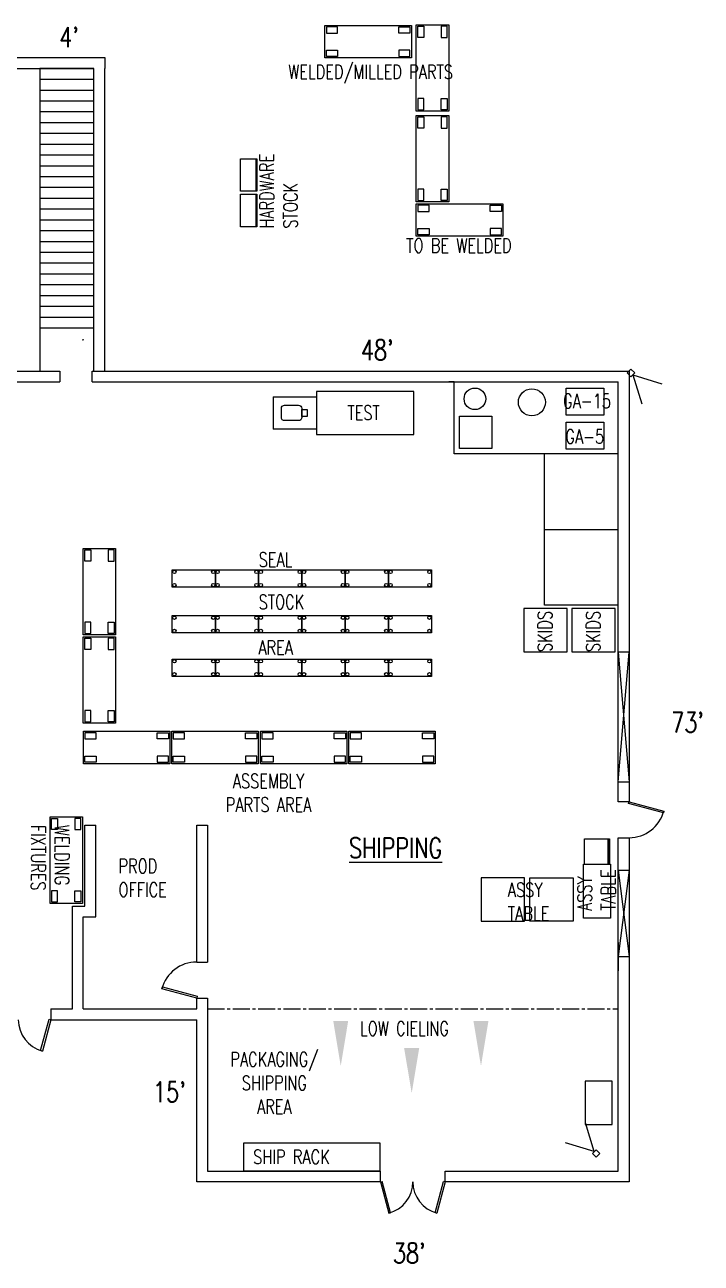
# Model space of a CAD drawing. Extents: x -138 to 2656, y -180 to 1424.
# Drawn here: x 1905 to 2656, y -81 to 1294 of the extents above; entities that cross this region are included whole.
import ezdxf

# ---------------------------------------------------------------- set-up
doc = ezdxf.new("R2010")
doc.units = 0
doc.header["$LTSCALE"] = 0.5
doc.header["$MEASUREMENT"] = 0
doc.linetypes.add('CENTER2', pattern=[1.125, 0.75, -0.125, 0.125, -0.125])
for name, color, linetype in [('CENTER', 3, 'CENTER2'), ('DIMS', 6, 'CONTINUOUS'), ('OBJECT', 5, 'CONTINUOUS')]:
    doc.layers.add(name, color=color, linetype=linetype)
doc.styles.get("Standard").update_dxf_attribs({"font": 'romans.shx', "width": 0.75})

msp = doc.modelspace()

# ---------------------------------------------------------------- linework, layer by layer
at = {"layer": 'CENTER', "ltscale": 50}
msp.add_line((2107.4, 201.2), (2563.4, 201.2), dxfattribs=at)
at = {"layer": 'DIMS', "ltscale": 0.1}
for points in [[(2263.6, 187.8), (2255.3, 137.8), (2247, 187.8)], [(2419.3, 187.8), (2411, 137.8), (2402.6, 187.8)], [(2342.4, 157.6), (2334.1, 107.6), (2325.7, 157.6)]]:
    msp.add_solid(points, dxfattribs=at)
at = {"layer": 'OBJECT'}
for p, q in [((2237.8, 1292.9), (2333.8, 1292.9)), ((2237.8, 1256.9), (2237.8, 1292.9)), ((2333.8, 1292.9), (2333.8, 1256.9)), ((2339.2, 1197.6), (2339.2, 1293.6)), ((2339.2, 1293.6), (2375.2, 1293.6)), ((2375.2, 1293.6), (2375.2, 1197.6)), ((1429.4, 1257.2), (1993.4, 1257.2)), ((1993.4, 1257.2), (1993.4, 1245.2)), ((2333.8, 1256.9), (2237.8, 1256.9)), ((1441.4, 1245.2), (1981.4, 1245.2)), ((1921.4, 1245.2), (1921.4, 909.2)), ((1981.4, 1245.2), (1921.4, 1245.2)), ((1921.4, 1245.2), (1981.4, 1245.2)), ((1981.4, 909.2), (1981.4, 1245.2)), ((1993.4, 909.2), (1993.4, 1245.2)), ((1921.4, 1233.2), (1981.4, 1233.2)), ((1921.4, 1221.2), (1981.4, 1221.2)), ((1921.4, 1209.2), (1981.4, 1209.2)), ((1921.4, 1197.2), (1981.4, 1197.2)), ((2375.2, 1197.6), (2339.2, 1197.6)), ((1921.4, 1185.2), (1981.4, 1185.2)), ((2339.2, 1097), (2339.2, 1193)), ((2339.2, 1193), (2375.2, 1193)), ((2375.2, 1193), (2375.2, 1097)), ((1921.4, 1173.2), (1981.4, 1173.2)), ((1921.4, 1161.2), (1981.4, 1161.2)), ((1921.4, 1149.2), (1981.4, 1149.2)), ((2144.2, 1109), (2144.2, 1145)), ((2144.2, 1145), (2162.2, 1145)), ((2161, 1145), (2161, 1109)), ((2162.2, 1145), (2162.2, 1109)), ((1921.4, 1137.2), (1981.4, 1137.2)), ((1921.4, 1125.2), (1981.4, 1125.2)), ((2162.2, 1127), (2161, 1127)), ((1921.4, 1113.2), (1981.4, 1113.2)), ((1921.4, 1101.2), (1981.4, 1101.2)), ((2162.2, 1109), (2144.2, 1109)), ((2144.2, 1069.5), (2144.2, 1105.5)), ((2144.2, 1105.5), (2162.2, 1105.5)), ((2161, 1105.5), (2161, 1069.5)), ((2162.2, 1105.5), (2162.2, 1069.5)), ((1921.4, 1089.2), (1981.4, 1089.2)), ((2162.2, 1087.5), (2161, 1087.5)), ((2375.2, 1097), (2339.2, 1097)), ((2339.2, 1094.8), (2435.2, 1094.8)), ((2339.2, 1058.8), (2339.2, 1094.8)), ((2435.2, 1094.8), (2435.2, 1058.8)), ((1921.4, 1077.2), (1981.4, 1077.2)), ((1921.4, 1065.2), (1981.4, 1065.2)), ((2162.2, 1069.5), (2144.2, 1069.5)), ((2435.2, 1058.8), (2339.2, 1058.8)), ((1921.4, 1053.2), (1981.4, 1053.2)), ((1921.4, 1041.2), (1981.4, 1041.2)), ((1921.4, 1029.2), (1981.4, 1029.2)), ((1921.4, 1017.2), (1981.4, 1017.2)), ((1921.4, 1005.2), (1981.4, 1005.2)), ((1921.4, 993.2), (1981.4, 993.2)), ((1921.4, 981.2), (1981.4, 981.2)), ((1921.4, 969.2), (1981.4, 969.2)), ((1921.4, 957.2), (1981.4, 957.2)), ((1970.1, 943.9), (1968.2, 943.4)), ((1441.4, 909.2), (1943.4, 909.2)), ((1943.4, 909.2), (1943.4, 897.2)), ((1979.4, 897.2), (1979.4, 909.2)), ((1979.4, 909.2), (2575.4, 909.2)), ((2575.4, 909.2), (2575.4, 431.2)), ((1693.4, 897.2), (1943.4, 897.2)), ((1979.4, 897.2), (2563.4, 897.2)), ((2381.4, 897.2), (2375.4, 897.2)), ((2381.4, 817.2), (2381.4, 897.2)), ((2563.4, 431.2), (2563.4, 897.2)), ((2579.7, 904.9), (2589.5, 873)), ((2579.7, 904.9), (2611.6, 895.1)), ((2180.3, 880.7), (2180.3, 844.7)), ((2180.3, 880.7), (2228.3, 880.7)), ((2336.3, 886.7), (2228.3, 886.7)), ((2228.3, 886.7), (2228.3, 838.7)), ((2228.3, 880.7), (2228.3, 844.7)), ((2336.3, 838.7), (2336.3, 886.7)), ((2505.5, 860.4), (2505.5, 890.4)), ((2505.5, 890.4), (2547.5, 890.4)), ((2547.5, 890.4), (2547.5, 860.4)), ((2387, 859.3), (2423, 859.3)), ((2387, 823.3), (2387, 859.3)), ((2423, 859.3), (2423, 823.3)), ((2547.5, 860.4), (2505.5, 860.4)), ((2505.5, 852.5), (2547.5, 852.5)), ((2505.5, 822.5), (2505.5, 852.5)), ((2547.5, 852.5), (2547.5, 822.5)), ((2228.3, 844.7), (2180.3, 844.7)), ((2228.3, 838.7), (2336.3, 838.7)), ((2563.4, 817.2), (2381.4, 817.2)), ((2423, 823.3), (2387, 823.3)), ((2481.4, 649.2), (2481.4, 817.2)), ((2547.5, 822.5), (2505.5, 822.5)), ((1969.4, 616.3), (1969.4, 712.3)), ((1969.4, 712.3), (2005.4, 712.3)), ((2005.4, 712.3), (2005.4, 616.3)), ((2068.2, 688.5), (2116.2, 688.5)), ((2068.2, 669.3), (2068.2, 688.5)), ((2116.2, 688.5), (2164.2, 688.5)), ((2116.2, 669.3), (2116.2, 688.5)), ((2116.2, 688.5), (2116.2, 669.3)), ((2164.2, 688.5), (2212.2, 688.5)), ((2164.2, 669.3), (2164.2, 688.5)), ((2164.2, 688.5), (2164.2, 669.3)), ((2212.2, 688.5), (2260.2, 688.5)), ((2212.2, 669.3), (2212.2, 688.5)), ((2212.2, 688.5), (2212.2, 669.3)), ((2260.2, 688.5), (2308.2, 688.5)), ((2260.2, 669.3), (2260.2, 688.5)), ((2260.2, 688.5), (2260.2, 669.3)), ((2308.2, 688.5), (2308.2, 669.3)), ((2308.2, 669.3), (2308.2, 688.5)), ((2308.2, 688.5), (2356.2, 688.5)), ((2356.2, 688.5), (2356.2, 669.3)), ((2116.2, 669.3), (2068.2, 669.3)), ((2164.2, 669.3), (2116.2, 669.3)), ((2212.2, 669.3), (2164.2, 669.3)), ((2260.2, 669.3), (2212.2, 669.3)), ((2308.2, 669.3), (2260.2, 669.3)), ((2356.2, 669.3), (2308.2, 669.3)), ((2563.4, 649.2), (2481.4, 649.2)), ((2068.2, 637.7), (2116.2, 637.7)), ((2068.2, 618.5), (2068.2, 637.7)), ((2116.2, 637.7), (2164.2, 637.7)), ((2116.2, 618.5), (2116.2, 637.7)), ((2116.2, 618.5), (2116.2, 637.7)), ((2116.2, 637.7), (2116.2, 618.5)), ((2164.2, 637.7), (2212.2, 637.7)), ((2164.2, 618.5), (2164.2, 637.7)), ((2164.2, 618.5), (2164.2, 637.7)), ((2164.2, 637.7), (2164.2, 618.5)), ((2212.2, 637.7), (2260.2, 637.7)), ((2212.2, 618.5), (2212.2, 637.7)), ((2212.2, 637.7), (2212.2, 618.5)), ((2260.2, 637.7), (2308.2, 637.7)), ((2260.2, 618.5), (2260.2, 637.7)), ((2260.2, 637.7), (2260.2, 618.5)), ((2308.2, 637.7), (2308.2, 618.5)), ((2308.2, 618.5), (2308.2, 637.7)), ((2308.2, 637.7), (2356.2, 637.7)), ((2356.2, 637.7), (2356.2, 618.5)), ((2506.6, 645.5), (2458.6, 645.5)), ((2458.6, 645.5), (2458.6, 597.5)), ((2506.6, 597.5), (2506.6, 645.5)), ((2512, 645.5), (2512, 597.5)), ((2560, 645.5), (2512, 645.5)), ((2560, 597.5), (2560, 645.5)), ((2005.4, 616.3), (1969.4, 616.3)), ((1969.4, 518.3), (1969.4, 614.3)), ((1969.4, 614.3), (2005.4, 614.3)), ((2005.4, 614.3), (2005.4, 518.3)), ((2116.2, 618.5), (2068.2, 618.5)), ((2164.2, 618.5), (2116.2, 618.5)), ((2212.2, 618.5), (2164.2, 618.5)), ((2260.2, 618.5), (2212.2, 618.5)), ((2308.2, 618.5), (2260.2, 618.5)), ((2356.2, 618.5), (2308.2, 618.5)), ((2458.6, 597.5), (2506.6, 597.5)), ((2512, 597.5), (2560, 597.5)), ((2575.4, 597.2), (2563.4, 597.2)), ((2563.4, 597.2), (2575.4, 453.2)), ((2563.4, 453.2), (2575.4, 597.2)), ((2068.2, 589.5), (2116.2, 589.5)), ((2068.2, 570.3), (2068.2, 589.5)), ((2116.2, 589.5), (2164.2, 589.5)), ((2116.2, 570.3), (2116.2, 589.5)), ((2116.2, 570.3), (2116.2, 589.5)), ((2116.2, 589.5), (2116.2, 570.3)), ((2164.2, 589.5), (2212.2, 589.5)), ((2164.2, 570.3), (2164.2, 589.5)), ((2164.2, 570.3), (2164.2, 589.5)), ((2164.2, 589.5), (2164.2, 570.3)), ((2212.2, 589.5), (2260.2, 589.5)), ((2212.2, 570.3), (2212.2, 589.5)), ((2212.2, 589.5), (2212.2, 570.3)), ((2260.2, 589.5), (2308.2, 589.5)), ((2260.2, 570.3), (2260.2, 589.5)), ((2260.2, 589.5), (2260.2, 570.3)), ((2308.2, 589.5), (2308.2, 570.3)), ((2308.2, 570.3), (2308.2, 589.5)), ((2308.2, 589.5), (2356.2, 589.5)), ((2356.2, 589.5), (2356.2, 570.3)), ((2116.2, 570.3), (2068.2, 570.3)), ((2164.2, 570.3), (2116.2, 570.3)), ((2212.2, 570.3), (2164.2, 570.3)), ((2260.2, 570.3), (2212.2, 570.3)), ((2308.2, 570.3), (2260.2, 570.3)), ((2356.2, 570.3), (2308.2, 570.3)), ((2005.4, 518.3), (1969.4, 518.3)), ((1969.7, 509.3), (2065.7, 509.3)), ((1969.7, 473.3), (1969.7, 509.3)), ((2065.7, 509.3), (2065.7, 473.3)), ((2067.7, 509.3), (2163.7, 509.3)), ((2067.7, 473.3), (2067.7, 509.3)), ((2163.7, 509.3), (2163.7, 473.3)), ((2166.2, 509.3), (2262.2, 509.3)), ((2166.2, 473.3), (2166.2, 509.3)), ((2262.2, 509.3), (2262.2, 473.3)), ((2264.2, 509.3), (2360.2, 509.3)), ((2264.2, 473.3), (2264.2, 509.3)), ((2360.2, 509.3), (2360.2, 473.3)), ((2065.7, 473.3), (1969.7, 473.3)), ((2163.7, 473.3), (2067.7, 473.3)), ((2262.2, 473.3), (2166.2, 473.3)), ((2360.2, 473.3), (2264.2, 473.3)), ((2563.4, 453.2), (2575.4, 453.2)), ((2575.4, 431.2), (2563.4, 431.2)), ((2574.9, 429), (2575.4, 431.2)), ((2613.5, 418.7), (2574.9, 429)), ((2575.4, 431.2), (2614.1, 420.8)), ((1932.6, 414.3), (1968.6, 414.3)), ((1932.6, 318.3), (1932.6, 414.3)), ((1968.6, 414.3), (1968.6, 318.3)), ((2614.1, 420.8), (2613.5, 418.7)), ((1971.4, 315.2), (1971.4, 405.2)), ((1971.4, 405.2), (1983.4, 405.2)), ((1983.4, 303.2), (1983.4, 405.2)), ((2095.4, 253.2), (2095.4, 405.2)), ((2095.4, 405.2), (2107.4, 405.2)), ((2107.4, 405.2), (2107.4, 253.2)), ((2525.8, 362), (2525.8, 390)), ((2525.8, 390), (2553.8, 390)), ((2551.8, 390), (2551.8, 362)), ((2552.8, 390), (2552.8, 362)), ((2553.8, 390), (2553.8, 362)), ((2563.4, 21.2), (2563.4, 391.2)), ((2563.4, 391.2), (2575.4, 391.2)), ((2575.4, 391.2), (2575.4, 9.2)), ((2524.8, 362), (2554.8, 362)), ((2524.8, 302), (2524.8, 362)), ((2525.8, 362), (2553.8, 362)), ((2554.8, 362), (2554.8, 302)), ((2459.2, 346.7), (2411.2, 346.7)), ((2411.2, 346.7), (2411.2, 298.7)), ((2459.2, 298.7), (2459.2, 346.7)), ((2465.2, 298.7), (2465.2, 346.7)), ((2465.2, 346.7), (2513.2, 346.7)), ((2513.2, 346.7), (2513.2, 298.7)), ((2563.4, 355.2), (2575.4, 355.2)), ((2563.4, 355.2), (2575.4, 259.2)), ((2575.4, 355.2), (2563.4, 259.2)), ((1968.6, 318.3), (1932.6, 318.3)), ((1957.4, 201.2), (1957.4, 315.2)), ((1957.4, 315.2), (1971.4, 315.2)), ((1969.4, 272.7), (1969.4, 303.2)), ((1969.4, 303.2), (1983.4, 303.2)), ((2411.2, 298.7), (2459.2, 298.7)), ((2513.2, 298.7), (2465.2, 298.7)), ((2554.8, 302), (2524.8, 302)), ((1969.4, 201.2), (1969.4, 272.7)), ((2563.4, 274.8), (2563.4, 243.6)), ((2095.4, 253.2), (2107.4, 253.2)), ((2563.4, 259.2), (2575.4, 259.2)), ((2056.8, 223.5), (2057.4, 225.7)), ((2095.4, 213.2), (2056.8, 223.5)), ((2057.4, 225.7), (2096, 215.3)), ((2096, 215.3), (2095.4, 213.2)), ((2095.4, 213.2), (2107.4, 213.2)), ((2095.4, 201.2), (2095.4, 213.2)), ((2107.4, 213.2), (2107.4, 21.2)), ((1933.4, 201.2), (1933.4, 189.2)), ((1933.4, 201.2), (1957.4, 201.2)), ((1969.4, 201.2), (2095.4, 201.2)), ((1922.2, 154.9), (1931.5, 189.7)), ((1933.4, 189.2), (1924.1, 154.4)), ((1931.5, 189.7), (1933.4, 189.2)), ((1933.4, 189.2), (1993.4, 189.2)), ((1993.4, 189.2), (2095.4, 189.2)), ((2095.4, 9.2), (2095.4, 189.2)), ((1924.1, 154.4), (1922.2, 154.9)), ((2556.5, 120.9), (2526.5, 120.9)), ((2526.5, 120.9), (2526.5, 72.9)), ((2556.5, 72.9), (2556.5, 120.9)), ((2526.5, 72.9), (2556.5, 72.9)), ((2536.8, 42.8), (2527, 74.8)), ((2147.9, 52.4), (2298.6, 52.4)), ((2147.9, 21.2), (2147.9, 52.4)), ((2536.8, 42.8), (2504.8, 52.6)), ((2107.4, 21.2), (2299.4, 21.2)), ((2298.6, 21.2), (2147.9, 21.2)), ((2299.4, 9.2), (2299.4, 21.2)), ((2371.4, 9.2), (2371.4, 21.2)), ((2371.4, 21.2), (2563.4, 21.2)), ((2299.4, 9.2), (2095.4, 9.2)), ((2299.4, 9.2), (2301.4, 9.7)), ((2299.4, 9.2), (2308.7, -25.6)), ((2310.7, -25.1), (2301.4, 9.7)), ((2360.2, -25.1), (2369.5, 9.7)), ((2371.4, 9.2), (2362.1, -25.6)), ((2371.4, 9.2), (2369.5, 9.7)), ((2575.4, 9.2), (2371.4, 9.2)), ((2308.7, -25.6), (2310.7, -25.1)), ((2362.1, -25.6), (2360.2, -25.1))]:
    msp.add_line(p, q, dxfattribs=at)
at = {"layer": 'OBJECT', "ltscale": 0.1}
for p, q in [((2481.4, 733.2), (2563.4, 733.2)), ((2298.6, 52.4), (2298.6, 21.2))]:
    msp.add_line(p, q, dxfattribs=at)
at = {"layer": 'OBJECT'}
for points in [[(2239.5, 1291.3), (2239.5, 1284.5), (2251.9, 1284.5), (2251.9, 1291.3)], [(2332.1, 1291.3), (2332.1, 1284.5), (2319.7, 1284.5), (2319.7, 1291.3)], [(2340.9, 1292), (2347.7, 1292), (2347.7, 1279.6), (2340.9, 1279.6)], [(2373.6, 1292), (2366.8, 1292), (2366.8, 1279.6), (2373.6, 1279.6)], [(2239.5, 1258.6), (2239.5, 1265.4), (2251.9, 1265.4), (2251.9, 1258.6)], [(2332.1, 1258.6), (2332.1, 1265.4), (2319.7, 1265.4), (2319.7, 1258.6)], [(2340.9, 1199.3), (2347.7, 1199.3), (2347.7, 1211.7), (2340.9, 1211.7)], [(2373.6, 1199.3), (2366.8, 1199.3), (2366.8, 1211.7), (2373.6, 1211.7)], [(2340.9, 1191.3), (2347.7, 1191.3), (2347.7, 1178.9), (2340.9, 1178.9)], [(2373.6, 1191.3), (2366.8, 1191.3), (2366.8, 1178.9), (2373.6, 1178.9)], [(2340.9, 1098.7), (2347.7, 1098.7), (2347.7, 1111.1), (2340.9, 1111.1)], [(2373.6, 1098.7), (2366.8, 1098.7), (2366.8, 1111.1), (2373.6, 1111.1)], [(2340.9, 1093.2), (2340.9, 1086.4), (2353.3, 1086.4), (2353.3, 1093.2)], [(2433.6, 1093.2), (2433.6, 1086.4), (2421.1, 1086.4), (2421.1, 1093.2)], [(2340.9, 1060.5), (2340.9, 1067.3), (2353.3, 1067.3), (2353.3, 1060.5)], [(2433.6, 1060.5), (2433.6, 1067.3), (2421.1, 1067.3), (2421.1, 1060.5)], [(2577.5, 902.8), (2581.8, 907.1), (2577.5, 911.3), (2573.3, 907.1)], [(2218.2, 866.6), (2218.2, 858.8), (2212.2, 858.8), (2212.2, 866.6)], [(1971.1, 710.7), (1977.9, 710.7), (1977.9, 698.2), (1971.1, 698.2)], [(2003.8, 710.7), (1997, 710.7), (1997, 698.2), (2003.8, 698.2)], [(1971.1, 618), (1977.9, 618), (1977.9, 630.4), (1971.1, 630.4)], [(2003.8, 618), (1997, 618), (1997, 630.4), (2003.8, 630.4)], [(1971.1, 612.7), (1977.9, 612.7), (1977.9, 600.2), (1971.1, 600.2)], [(2003.8, 612.7), (1997, 612.7), (1997, 600.2), (2003.8, 600.2)], [(1971.1, 520), (1977.9, 520), (1977.9, 532.4), (1971.1, 532.4)], [(2003.8, 520), (1997, 520), (1997, 532.4), (2003.8, 532.4)], [(1971.3, 507.6), (1971.3, 500.8), (1983.7, 500.8), (1983.7, 507.6)], [(2064, 507.6), (2064, 500.8), (2051.6, 500.8), (2051.6, 507.6)], [(2069.3, 507.6), (2069.3, 500.8), (2081.7, 500.8), (2081.7, 507.6)], [(2162, 507.6), (2162, 500.8), (2149.6, 500.8), (2149.6, 507.6)], [(2167.9, 507.6), (2167.9, 500.8), (2180.3, 500.8), (2180.3, 507.6)], [(2260.6, 507.6), (2260.6, 500.8), (2248.1, 500.8), (2248.1, 507.6)], [(2265.9, 507.6), (2265.9, 500.8), (2278.3, 500.8), (2278.3, 507.6)], [(2358.6, 507.6), (2358.6, 500.8), (2346.1, 500.8), (2346.1, 507.6)], [(1971.3, 474.9), (1971.3, 481.7), (1983.7, 481.7), (1983.7, 474.9)], [(2064, 474.9), (2064, 481.7), (2051.6, 481.7), (2051.6, 474.9)], [(2069.3, 474.9), (2069.3, 481.7), (2081.7, 481.7), (2081.7, 474.9)], [(2162, 474.9), (2162, 481.7), (2149.6, 481.7), (2149.6, 474.9)], [(2167.9, 474.9), (2167.9, 481.7), (2180.3, 481.7), (2180.3, 474.9)], [(2260.6, 474.9), (2260.6, 481.7), (2248.1, 481.7), (2248.1, 474.9)], [(2265.9, 474.9), (2265.9, 481.7), (2278.3, 481.7), (2278.3, 474.9)], [(2358.6, 474.9), (2358.6, 481.7), (2346.1, 481.7), (2346.1, 474.9)], [(1934.2, 412.6), (1941, 412.6), (1941, 400.2), (1934.2, 400.2)], [(1966.9, 412.6), (1960.1, 412.6), (1960.1, 400.2), (1966.9, 400.2)], [(1934.2, 320), (1941, 320), (1941, 332.4), (1934.2, 332.4)], [(1966.9, 320), (1960.1, 320), (1960.1, 332.4), (1966.9, 332.4)], [(2534.7, 40.7), (2538.9, 44.9), (2543.1, 40.7), (2538.9, 36.4)]]:
    msp.add_lwpolyline(points, close=True, dxfattribs=at)
msp.add_lwpolyline([(2212.2, 867.6), (2212.2, 857.8, -0.414214), (2208.6, 854.2), (2193, 854.2, -0.414214), (2189.4, 857.8), (2189.4, 867.6, -0.414214), (2193, 871.2), (2208.6, 871.2, -0.414214)], format="xyb", close=True, dxfattribs=at)
for centre, radius in [((2404.3, 878.4), 12), ((2467.5, 874.6), 15), ((2070.6, 686.2), 1.88), ((2113.8, 686.2), 1.88), ((2118.6, 686.2), 1.88), ((2161.8, 686.2), 1.88), ((2166.6, 686.2), 1.88), ((2209.8, 686.2), 1.88), ((2214.6, 686.2), 1.88), ((2257.8, 686.2), 1.88), ((2262.6, 686.2), 1.88), ((2305.8, 686.2), 1.88), ((2310.6, 686.2), 1.88), ((2353.8, 686.2), 1.88), ((2070.6, 671.6), 1.88), ((2113.8, 671.6), 1.88), ((2118.6, 671.6), 1.88), ((2161.8, 671.6), 1.88), ((2166.6, 671.6), 1.88), ((2209.8, 671.6), 1.88), ((2214.6, 671.6), 1.88), ((2257.8, 671.6), 1.88), ((2262.6, 671.6), 1.88), ((2305.8, 671.6), 1.88), ((2310.6, 671.6), 1.88), ((2353.8, 671.6), 1.88), ((2070.6, 635.4), 1.88), ((2113.8, 635.4), 1.88), ((2118.6, 635.4), 1.88), ((2161.8, 635.4), 1.88), ((2166.6, 635.4), 1.88), ((2209.8, 635.4), 1.88), ((2214.6, 635.4), 1.88), ((2257.8, 635.4), 1.88), ((2262.6, 635.4), 1.88), ((2305.8, 635.4), 1.88), ((2310.6, 635.4), 1.88), ((2353.8, 635.4), 1.88), ((2070.6, 620.8), 1.88), ((2113.8, 620.8), 1.88), ((2118.6, 620.8), 1.88), ((2161.8, 620.8), 1.88), ((2166.6, 620.8), 1.88), ((2209.8, 620.8), 1.88), ((2214.6, 620.8), 1.88), ((2257.8, 620.8), 1.88), ((2262.6, 620.8), 1.88), ((2305.8, 620.8), 1.88), ((2310.6, 620.8), 1.88), ((2353.8, 620.8), 1.88), ((2070.6, 587.1), 1.88), ((2113.8, 587.1), 1.88), ((2118.6, 587.1), 1.88), ((2161.8, 587.1), 1.88), ((2166.6, 587.1), 1.88), ((2209.8, 587.1), 1.88), ((2214.6, 587.1), 1.88), ((2257.8, 587.1), 1.88), ((2262.6, 587.1), 1.88), ((2305.8, 587.1), 1.88), ((2310.6, 587.1), 1.88), ((2353.8, 587.1), 1.88), ((2070.6, 572.6), 1.88), ((2113.8, 572.6), 1.88), ((2118.6, 572.6), 1.88), ((2161.8, 572.6), 1.88), ((2166.6, 572.6), 1.88), ((2209.8, 572.6), 1.88), ((2214.6, 572.6), 1.88), ((2257.8, 572.6), 1.88), ((2262.6, 572.6), 1.88), ((2305.8, 572.6), 1.88), ((2310.6, 572.6), 1.88), ((2353.8, 572.6), 1.88)]:
    msp.add_circle(centre, radius, dxfattribs=at)
for centre, radius, start, end in [((2575.4, 431.2), 40, 270, 344.9953), ((2095.4, 213.2), 40, 90, 164.9953), ((1933.4, 189.2), 36, 180, 255), ((2299.4, 9.2), 36, 285, 0), ((2371.4, 9.2), 36, 180, 255)]:
    msp.add_arc(centre, radius, start, end, dxfattribs=at)

# ---------------------------------------------------------------- texts
at = {"layer": 'DIMS'}
for s, insert, char_height, width, attachment_point in [("4'", (1942.8, 1291.1), 22.5, 267.5, 1), ('WELDED/MILLED PARTS', (2197.1, 1249.3), 15.75, 187.25, 1), ('TO BE WELDED', (2328, 1056.4), 15.75, 187.25, 1), ("48'", (2277.8, 943.9), 22.5, 267.5, 1), ('GA-15', (2502.1, 883.9), 15.75, 187.25, 1), ('TEST ', (2262.7, 870.9), 15.75, 187.229, 1), ('GA-5', (2504.7, 844.5), 15.75, 187.25, 1), ('SEAL', (2164.2, 707.8), 15.75, 187.25, 1), ('STOCK', (2164.2, 660.8), 15.75, 187.25, 1), ('AREA', (2163.8, 610.3), 15.75, 187.25, 1), ("73'", (2622.2, 530.4), 22.5, 267.5, 1), ('ASSEMBLY\\PPARTS AREA', (2175.2, 441), 15.75, 248.966, 5), ('{\\LSHIPPING}', (2264.5, 391.2), 22.5, 267.47, 1), ('PROD\\POFFICE', (2008.6, 367.6), 15.75, 187.229, 1), ('ASSY\\PTABLE', (2440.8, 341.2), 15.75, 187.25, 1), ('LOW CIELING', (2276.7, 187.2), 15.75, 187.25, 1), ('PACKAGING/\\PSHIPPING\\PAREA', (2181.6, 119), 15.75, 248.966, 5), ("15'", (2047, 120.2), 22.5, 267.5, 1), ('SHIP RACK', (2158.1, 44.8), 15.75, 187.25, 1), ("38'", (2313.3, -58.7), 22.5, 267.5, 1)]:
    msp.add_mtext(s, dxfattribs=dict(at, insert=insert, char_height=char_height, width=width, attachment_point=attachment_point))
at = {"layer": 'DIMS', "char_height": 15.75, "attachment_point": 1}
for s, insert, width, rotation in [('HARDWARE\\PSTOCK', (2165.4, 1067.5), 187.25, 90), ('SKIDS', (2474.1, 597.5), 187.229, 90), ('SKIDS', (2527.6, 597.5), 187.229, 90), ('WELDING\\PFIXTURES', (1953.7, 405.3), 187.229, 270), ('ASSY\\PTABLE', (2518.3, 310.1), 187.25, 90)]:
    msp.add_mtext(s, dxfattribs=dict(at, insert=insert, width=width, rotation=rotation))

doc.saveas('drawing.dxf')
